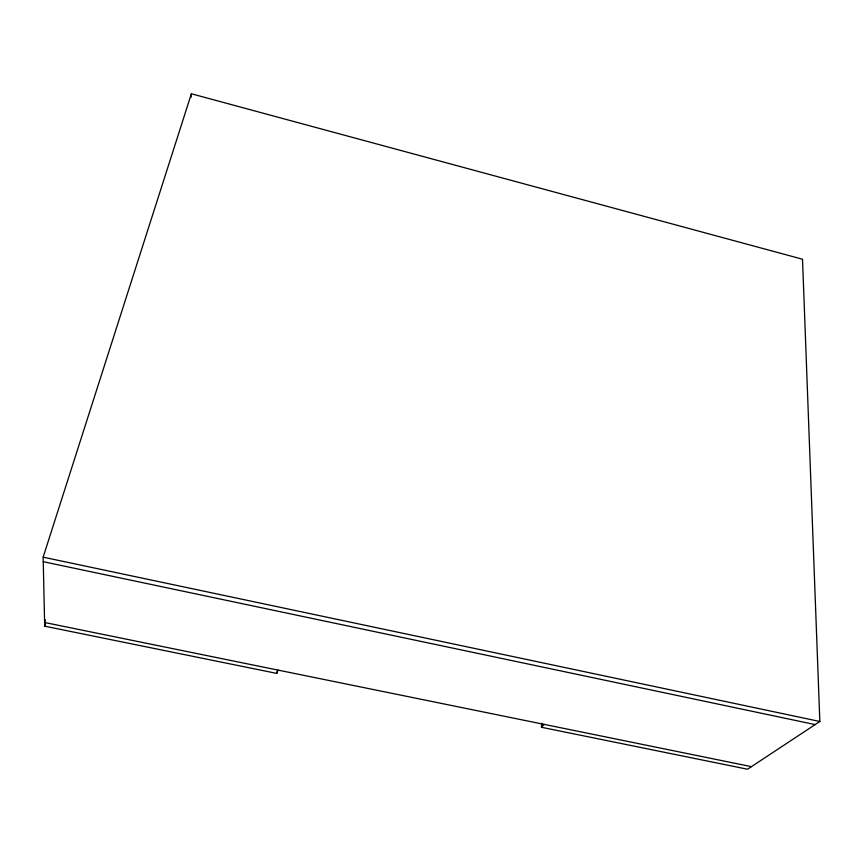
<?xml version="1.0" encoding="UTF-8"?>
<svg xmlns="http://www.w3.org/2000/svg" width="863" height="863" viewBox="0 0 863 863"><rect width="100%" height="100%" fill="white"/><g stroke="black" fill="none" stroke-linecap="round" stroke-linejoin="round"><path stroke-width="1.29" d="M278.08 670.109L276.764 673.41L44.682 626.182L43.15 557.164L191.381 93.776L802.514 259.224L819.85 721.49L747.552 769.224L541.435 727.272L541.759 723.27M190.96 97.4L191.381 93.776M276.764 673.41L277.293 670.788M45.394 619.925L44.596 622.493L751.446 766.646M44.682 626.182L45.469 623.625M541.435 727.272L544.24 724.391M43.15 557.164L819.85 721.49M43.247 561.684L815.147 724.596"/></g></svg>
